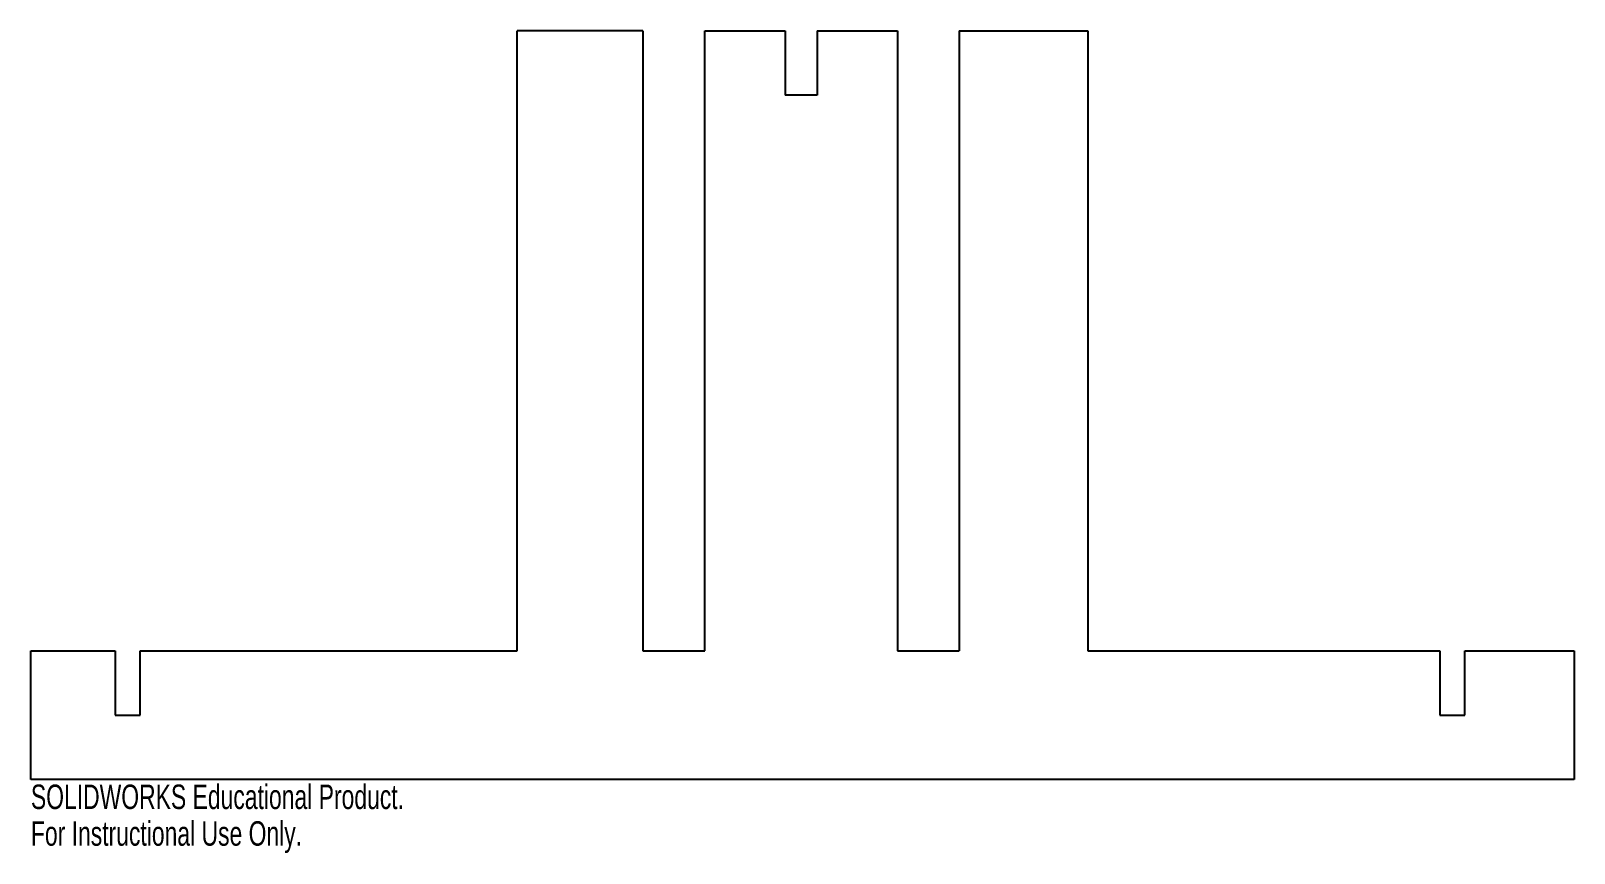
# Model space of a CAD drawing. Header units: inches. Extents: x 37.5 to 49.5, y 16.7 to 23.1.
import ezdxf

# ---------------------------------------------------------------- set-up
doc = ezdxf.new("R2010")
doc.units = ezdxf.units.IN
doc.header["$MEASUREMENT"] = 0
doc.styles.add('SLDTEXTSTYLE0', font='TXT', dxfattribs={"width": 0.7})

msp = doc.modelspace()

# ---------------------------------------------------------------- linework, layer by layer
at = {"color": 7, "linetype": 'Continuous', "lineweight": 25}
for p, q in [((41.309, 18.28), (41.309, 23.101)), ((42.287, 23.101), (41.309, 23.101)), ((42.287, 23.101), (42.287, 18.28)), ((42.768, 18.28), (42.768, 23.101)), ((42.768, 23.101), (43.393, 23.101)), ((43.393, 23.101), (43.393, 22.601)), ((43.643, 23.101), (43.643, 22.601)), ((43.643, 23.101), (44.268, 23.101)), ((44.268, 23.101), (44.268, 18.28)), ((44.748, 23.101), (44.748, 18.28)), ((44.748, 23.101), (45.748, 23.101)), ((45.748, 23.101), (45.748, 18.28)), ((43.643, 22.601), (43.393, 22.601)), ((37.529, 17.28), (37.529, 18.28)), ((37.529, 18.28), (38.184, 18.28)), ((38.379, 18.28), (41.309, 18.28)), ((42.287, 18.28), (42.768, 18.28)), ((44.268, 18.28), (44.748, 18.28)), ((45.748, 18.28), (48.484, 18.28)), ((48.679, 18.28), (49.529, 18.28)), ((48.679, 17.78), (48.679, 18.28)), ((49.529, 18.28), (49.529, 17.28)), ((38.184, 17.78), (38.379, 17.78)), ((48.484, 17.78), (48.679, 17.78)), ((49.529, 17.28), (37.529, 17.28))]:
    msp.add_line(p, q, dxfattribs=at)
for points, knots in [([(38.184, 18.28), (38.184, 18.197), (38.184, 18.03), (38.184, 17.863), (38.184, 17.78)], [0, 0, 0, 0, 0.5, 1, 1, 1, 1]), ([(38.379, 17.78), (38.379, 17.863), (38.379, 18.03), (38.379, 18.197), (38.379, 18.28)], [0, 0, 0, 0, 0.4999997, 1, 1, 1, 1]), ([(48.484, 18.28), (48.484, 18.197), (48.484, 18.03), (48.484, 17.863), (48.484, 17.78)], [0, 0, 0, 0, 0.5, 1, 1, 1, 1])]:
    msp.add_open_spline(points, degree=3, knots=knots, dxfattribs=at)

# ---------------------------------------------------------------- texts
at = {"color": 7, "linetype": 'Continuous', "char_height": 0.1903, "attachment_point": 1, "style": 'SLDTEXTSTYLE0'}
for s, insert in [('SOLIDWORKS Educational Product.', (37.529, 17.24)), ('For Instructional Use Only.', (37.529, 16.955))]:
    msp.add_mtext(s, dxfattribs=dict(at, insert=insert))

doc.saveas('drawing.dxf')
